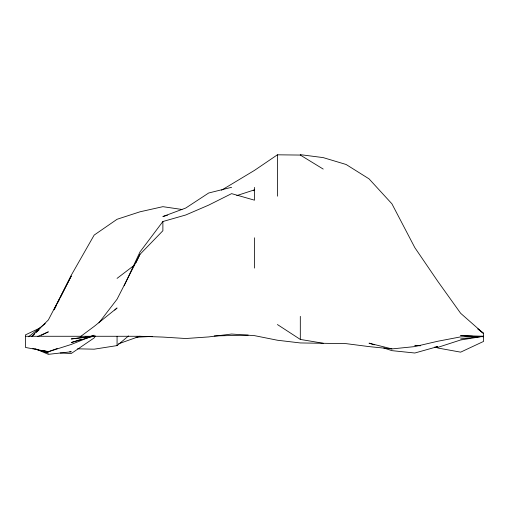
<?xml version="1.0" encoding="UTF-8"?>
<svg xmlns="http://www.w3.org/2000/svg" width="509" height="509" viewBox="0 0 509 509"><rect width="100%" height="100%" fill="white"/><g stroke="black" fill="none" stroke-linecap="round" stroke-linejoin="round"><path stroke-width="0.76" d="M124.145 285.753L139.975 251.974L162.88 221.517L185.785 214.976L208.69 205.108L231.595 193.636L254.5 200.183L254.5 187.407M135.871 262.905L139.975 254.354L162.88 230.73L162.88 221.517M53.992 309.841L71.26 275.248L94.165 235.088L117.07 219.277L139.975 211.808L162.88 206.673L181.968 209.473M54.438 309.148L56.225 305.623M58.02 302.098L59.807 298.567M60.52 297.161L71.26 276.005L48.355 319.957L31.596 336.506M139.975 254.354L117.07 299.197L98.937 322.859M95.438 335.934L94.165 337.925L71.26 353.513L60.202 352.991M31.749 336.678L34.612 333.999M36.33 332.39L39.193 329.711M114.779 310.083L117.07 307.97L94.165 326.415L80.168 336.824M77.578 348.811L94.165 349.18L117.07 345.592L128.523 335.946M28.542 336.767L45.263 323.578M117.07 278.378L134.401 265.17M253.227 190.78L254.5 189.838L236.768 195.602M323.215 169.071L300.31 155.067L277.405 154.812L254.5 170.375L221.491 190.226M41.414 335.259L48.355 331.843L37.615 336.576M40.478 327.758L25.45 334.884L25.45 347.45L48.355 351.732L71.26 344.44L94.165 335.227L89.73 336.646M57.224 348.525L48.355 351.732L43.01 350.434M118.546 343.81L139.975 336.194M81.605 339.236L71.26 342.538L94.165 336.01L71.26 338.956L94.165 336.277M167.461 215.231L162.88 216.529L185.785 208.016L208.69 193L231.595 187.293M460.645 338.918L483.55 336.277L460.645 335.596L462.223 335.679M25.45 336.277L139.975 336.277L162.88 337.079L185.785 338.517L208.69 336.926L231.595 334.031L254.5 335.647L277.405 340.228L300.31 342.945L346.12 343.645L369.025 346.604L391.93 348.913L414.835 346.584L437.74 341.259L460.645 336.882L483.55 336.277L460.645 339.98L437.74 347.399L434.578 347.113M152.611 336.385L136.024 337.232M69.682 351.821L71.26 351.776L48.355 354.34L35.471 348.818M214.219 335.94L248.182 335.151M463.807 335.762L472.492 336.201M480.388 336.602L483.55 336.761M420.364 345.63L414.835 345.325L420.364 345.827M436.162 346.495L437.74 346.584L414.835 353.011L391.93 350.65L383.805 347.991M277.405 324.532L300.31 339.433L323.215 343.244M391.93 348.913L369.025 343.155L374.198 344.847M32.837 348.379L48.355 353.017L42.444 350.828M477.976 328.96L483.55 333.293L483.55 341.431L460.645 352.152L437.74 348.003L436.824 346.731M477.976 329.081L483.55 333.459L460.645 313.289L437.74 281.261L414.835 247.648L391.93 203.829L369.025 178.844L346.12 164.49L323.215 157.612L300.31 154.66L300.31 155.067M300.31 316.35L300.31 339.433M277.405 154.812L277.405 196.181M254.5 237.792L254.5 268.084M117.07 336.417L117.07 345.592"/></g></svg>
